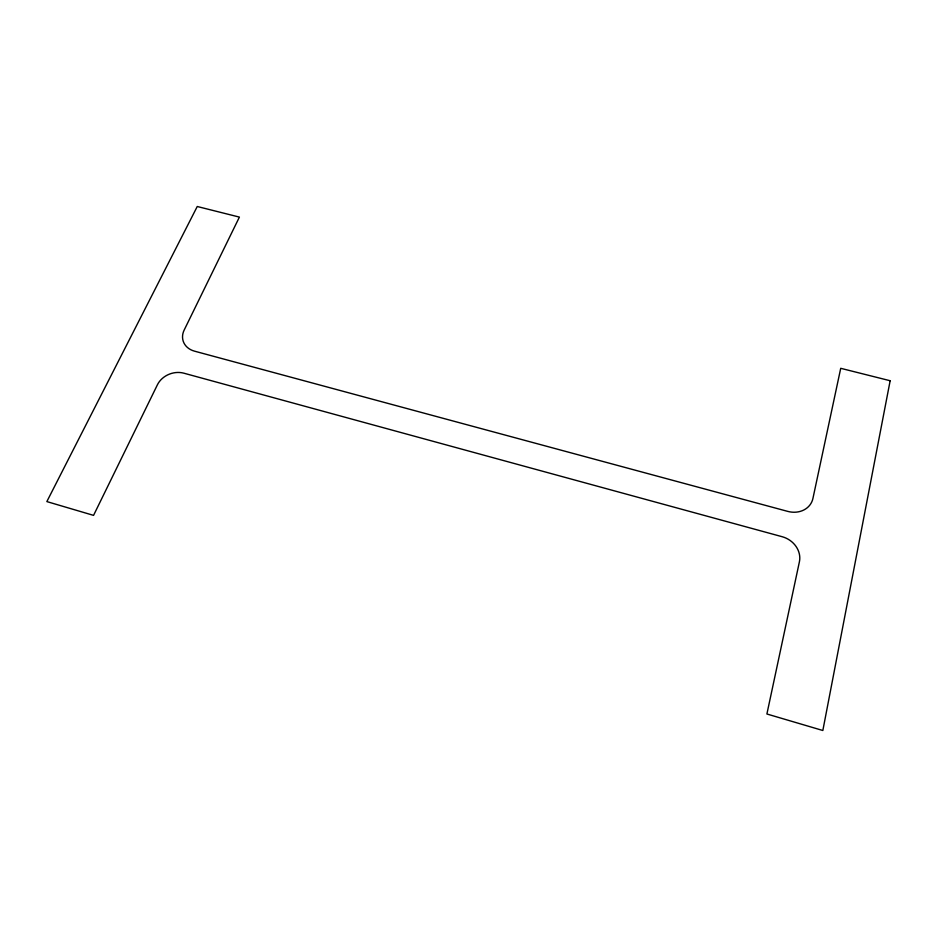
<?xml version="1.0" encoding="UTF-8"?>
<svg xmlns="http://www.w3.org/2000/svg" width="937" height="937" viewBox="0 0 937 937"><rect width="100%" height="100%" fill="white"/><g stroke="black" fill="none" stroke-linecap="round" stroke-linejoin="round"><path stroke-width="1.41" d="M890.15 380.738L822.838 730.497L766.899 713.994L799.402 561.825A22.383 19.677 25.5 0 0 782.126 536.702L183.886 373.195A20.555 17.135 -19.9 0 0 157.404 384.802L93.559 515.373L46.85 501.588L197.25 206.503L239.403 217.103L184.144 330.129A20.005 16.468 -16.8 0 0 194.486 351.152L787.748 511.391A21.809 18.787 22.2 0 0 812.918 498.496L840.723 368.311L890.15 380.738"/></g></svg>
